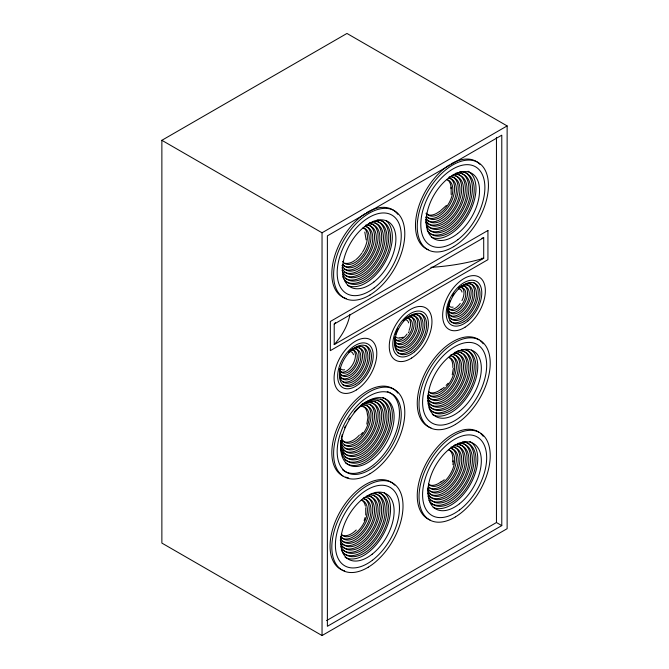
<?xml version="1.0" encoding="UTF-8"?>
<svg xmlns="http://www.w3.org/2000/svg" width="669" height="669" viewBox="0 0 669 669"><rect width="100%" height="100%" fill="white"/><g stroke="black" fill="none" stroke-linecap="round" stroke-linejoin="round"><path stroke-width="1" d="M365.726 515.08L365.726 507.746M451.149 194.503L451.149 187.169M453.348 368.351L452.219 374.774M452.93 464.729L453.348 460.824M366.796 424.096L367.925 417.665L367.507 414.245M364.153 520.515L365.015 517.597M408.458 332.786L409.043 331.573M446.399 205.442L439.307 211.839M360.658 434.716L362.757 432.509M446.081 385.403L448.18 383.195M441.088 389.592L444.258 387.276M441.088 482.065L444.258 479.748M161.873 140.306L346.96 33.45L507.127 125.923L507.127 528.694L322.04 635.55L161.873 543.077L161.873 140.306L322.04 232.779L507.127 125.923M334.216 324.039L483.704 237.738L483.704 258.284L334.216 344.594L334.216 324.039A150.182 86.711 0 0 0 335.487 322.583M326.564 620.615L496.448 522.531L501.783 525.608L501.783 135.171L327.384 235.864L327.384 626.301L501.783 525.608M403.357 337.184L400.003 337.929M481.63 258.309L483.704 258.284A149.195 86.134 0 0 1 430.903 267.332M364.797 232.059L366.144 239.912M496.448 137.304L496.448 522.531M322.04 232.779L322.04 635.55M344.66 570.874A50.334 29.06 -60 0 1 341.934 569.904M341.081 569.495A50.334 29.06 -60 0 1 342.419 507.838A50.334 29.06 -60 0 1 394.76 485.117M349.996 314.363A150.182 86.711 0 0 1 334.216 344.594M483.704 237.738A149.195 86.134 0 0 1 481.872 238.264M480.559 433.428A50.334 29.06 -60 0 1 483.235 436.28M430.016 519.93A50.334 29.06 -60 0 1 427.081 461.735A50.334 29.06 -60 0 1 479.029 432.266M461.476 349.569A35.231 20.346 -60 0 1 469.153 391.064A35.231 20.346 -60 0 1 429.021 407.856M480.559 340.956A50.334 29.06 -60 0 1 483.235 343.807M430.928 427.784A50.334 29.06 -60 0 1 426.68 369.99A50.334 29.06 -60 0 1 479.029 339.793M471.419 350.021A37.748 21.793 -60 0 1 469.212 393.857A37.748 21.793 -60 0 1 432.291 414.471M348.373 477.783A50.334 29.06 -60 0 1 345.505 477.097M342.863 475.994A50.334 29.06 -60 0 1 345.087 412.965A50.334 29.06 -60 0 1 397.812 393.121M387.234 391.557A45.3 26.158 -60 0 1 390.219 444.893A45.3 26.158 -60 0 1 342.503 469.697M377.032 220.093A35.231 20.346 -60 0 1 382.576 263.594A35.231 20.346 -60 0 1 342.679 276.665M385.996 220.561A37.748 21.793 -60 0 1 384.207 263.686A37.748 21.793 -60 0 1 347.721 285.446M346.442 298.6A50.334 29.06 -60 0 1 333.229 261.604A50.334 29.06 -60 0 1 365.031 213.662M366.57 212.692A50.334 29.06 -60 0 1 397.812 214.339M428.235 249.704A50.334 29.06 -60 0 1 417.339 211.329A50.334 29.06 -60 0 1 449.443 164.875M451.14 163.855A50.334 29.06 -60 0 1 480.183 164.549M362.18 500.379A20.137 11.624 -60 0 1 365.391 506.182M356.243 530.015A20.137 11.624 -60 0 1 341.483 534.865M361.176 500.153A20.137 11.624 -60 0 1 363.183 524.312A20.137 11.624 -60 0 1 341.29 534.28M364.513 498.756A22.654 13.079 -60 0 1 363.744 526.185A22.654 13.079 -60 0 1 340.479 536.973M362.974 498.765A22.654 13.079 -60 0 1 366.294 525.943A22.654 13.079 -60 0 1 341.098 536.655M368.176 498.004A25.171 14.534 -60 0 1 367.314 527.063A25.171 14.534 -60 0 1 342.561 541.296M363.752 497.493A25.171 14.534 -60 0 1 369.505 527.381A25.171 14.534 -60 0 1 340.596 538.386M369.154 495.779A27.688 15.981 -60 0 1 371.036 527.624A27.688 15.981 -60 0 1 342.461 544.131M366.595 496.206A27.688 15.981 -60 0 1 371.914 530.216A27.688 15.981 -60 0 1 340.203 540.008M373.135 495.035A30.205 17.436 -60 0 1 373.31 530.718A30.205 17.436 -60 0 1 342.361 546.899M369.397 494.918A30.205 17.436 -60 0 1 375.083 531.746A30.205 17.436 -60 0 1 340.613 543.404M374.824 493.304A32.714 18.891 -60 0 1 377.124 531.127A32.714 18.891 -60 0 1 343.138 550.303M371.262 493.689A32.714 18.891 -60 0 1 378.554 532.767A32.714 18.891 -60 0 1 340.973 546.623M378.821 492.535A35.231 20.346 -60 0 1 379.407 534.188A35.231 20.346 -60 0 1 343.08 553.087M375.25 492.376A35.231 20.346 -60 0 1 381.188 535.217A35.231 20.346 -60 0 1 341.332 549.834M384.215 492.844A37.748 21.793 -60 0 1 382.007 536.68A37.748 21.793 -60 0 1 345.087 557.294M449.376 450.028A20.137 11.624 -60 0 1 452.62 461.811M441.289 481.605A20.137 11.624 -60 0 1 428.687 484.523M448.381 449.811A20.137 11.624 -60 0 1 450.388 473.961A20.137 11.624 -60 0 1 428.495 483.93M451.717 448.414A22.654 13.079 -60 0 1 451.717 474.564A22.654 13.079 -60 0 1 429.063 487.642M450.178 448.414A22.654 13.079 -60 0 1 453.49 475.592A22.654 13.079 -60 0 1 428.294 486.313M454.569 447.16A25.171 14.534 -60 0 1 453.649 478.126A25.171 14.534 -60 0 1 427.508 489.173M450.956 447.151A25.171 14.534 -60 0 1 456.71 477.039A25.171 14.534 -60 0 1 427.8 488.036M457.32 445.855A27.688 15.981 -60 0 1 457.337 478.845A27.688 15.981 -60 0 1 428.821 493.162M453.799 445.855A27.688 15.981 -60 0 1 459.486 479.255A27.688 15.981 -60 0 1 427.792 490.528M459.511 444.316A30.205 17.436 -60 0 1 460.506 480.375A30.205 17.436 -60 0 1 428.854 495.963M454.878 444.734A30.205 17.436 -60 0 1 462.948 480.258A30.205 17.436 -60 0 1 427.817 493.061M462.02 442.953A32.714 18.891 -60 0 1 464.319 480.777A32.714 18.891 -60 0 1 430.343 499.96M457.529 443.447A32.714 18.891 -60 0 1 466.101 481.805A32.714 18.891 -60 0 1 428.168 496.273M465.198 441.841A35.231 20.346 -60 0 1 466.995 483.177A35.231 20.346 -60 0 1 430.276 502.737M462.455 442.033A35.231 20.346 -60 0 1 468.777 484.205A35.231 20.346 -60 0 1 429.021 500.328M469.839 441.44A37.748 21.793 -60 0 1 470.449 484.197A37.748 21.793 -60 0 1 433.144 507.386M449.376 357.555A20.137 11.624 -60 0 1 452.804 367.524M441.289 389.124A20.137 11.624 -60 0 1 428.687 392.051M448.381 357.338A20.137 11.624 -60 0 1 450.388 381.489A20.137 11.624 -60 0 1 428.495 391.457M452.428 356.41A22.654 13.079 -60 0 1 451.341 382.727A22.654 13.079 -60 0 1 429.063 395.17M450.178 355.941A22.654 13.079 -60 0 1 453.49 383.12A22.654 13.079 -60 0 1 428.294 393.84M454.569 354.687A25.171 14.534 -60 0 1 453.649 385.653A25.171 14.534 -60 0 1 427.508 396.7M450.956 354.679A25.171 14.534 -60 0 1 456.71 384.558A25.171 14.534 -60 0 1 427.8 395.563M457.32 353.383A27.688 15.981 -60 0 1 457.337 386.373A27.688 15.981 -60 0 1 428.821 400.689M453.799 353.383A27.688 15.981 -60 0 1 459.486 386.774A27.688 15.981 -60 0 1 427.792 398.055M460.339 352.22A30.205 17.436 -60 0 1 460.105 388.572A30.205 17.436 -60 0 1 428.854 403.491M454.878 352.262A30.205 17.436 -60 0 1 462.948 387.786A30.205 17.436 -60 0 1 427.817 400.589M462.948 350.857A32.714 18.891 -60 0 1 463.901 389.049A32.714 18.891 -60 0 1 430.343 407.488M457.529 350.974A32.714 18.891 -60 0 1 466.101 389.333A32.714 18.891 -60 0 1 428.168 403.8M465.198 349.369A35.231 20.346 -60 0 1 466.995 390.704A35.231 20.346 -60 0 1 430.276 410.264M363.953 406.877A20.137 11.624 -60 0 1 367.398 414.68M359.395 435.059A20.137 11.624 -60 0 1 342.419 440.812M359.638 406.643A20.137 11.624 -60 0 1 364.965 430.811A20.137 11.624 -60 0 1 341.449 437.852M366.294 405.255A22.654 13.079 -60 0 1 366.654 430.769A22.654 13.079 -60 0 1 344.401 444.877M360.892 405.64A22.654 13.079 -60 0 1 368.435 431.798A22.654 13.079 -60 0 1 341.575 440.595M369.949 404.502A25.171 14.534 -60 0 1 369.505 432.851A25.171 14.534 -60 0 1 345.204 448.205M361.059 405.121A25.171 14.534 -60 0 1 376.312 417.439A25.171 14.534 -60 0 1 359.713 446.75A25.171 14.534 -60 0 1 340.989 440.562M370.935 402.278A27.688 15.981 -60 0 1 372.374 434.909A27.688 15.981 -60 0 1 343.398 450.011M361.795 404.561A27.688 15.981 -60 0 1 379.875 417.055A27.688 15.981 -60 0 1 361.093 450.086A27.688 15.981 -60 0 1 340.822 441.431M374.916 401.534A30.205 17.436 -60 0 1 374.682 437.894A30.205 17.436 -60 0 1 343.431 452.813M361.879 404.444A30.205 17.436 -60 0 1 383.429 415.817A30.205 17.436 -60 0 1 363.342 452.871A30.205 17.436 -60 0 1 340.805 443.338M340.755 442.452A30.205 17.436 -60 0 1 340.738 440.612M377.525 400.179A32.714 18.891 -60 0 1 378.478 438.371A32.714 18.891 -60 0 1 344.92 456.802M361.904 404.519A32.714 18.891 -60 0 1 386.991 416.059A32.714 18.891 -60 0 1 362.933 457.236A32.714 18.891 -60 0 1 340.847 440.562M380.594 399.033A35.231 20.346 -60 0 1 381.188 440.687A35.231 20.346 -60 0 1 344.853 459.586M354.035 412.288A35.231 20.346 -60 0 1 389.575 409.236A35.231 20.346 -60 0 1 367.582 458.6A35.231 20.346 -60 0 1 340.922 441.699M341.29 439.023A35.231 20.346 -60 0 1 342.311 434.407M344.568 427.867A35.231 20.346 -60 0 1 345.371 426.011M348.725 419.689A35.231 20.346 -60 0 1 349.812 417.958M382.685 397.47A37.748 21.793 -60 0 1 384.625 441.749A37.748 21.793 -60 0 1 345.288 462.731M447.603 179.802A20.137 11.624 -60 0 1 451.065 188.675M438.772 211.939A20.137 11.624 -60 0 1 426.061 213.746M446.599 179.585A20.137 11.624 -60 0 1 448.263 204.304A20.137 11.624 -60 0 1 426.228 213.068M363.953 228.096A20.137 11.624 -60 0 1 362.498 252.129M361.921 252.999A20.137 11.624 -60 0 1 355.866 259.664M355.13 260.224A20.137 11.624 -60 0 1 345.196 263.285M362.958 227.87A20.137 11.624 -60 0 1 364.622 252.598A20.137 11.624 -60 0 1 342.587 261.353M449.936 178.188A22.654 13.079 -60 0 1 449.936 204.338A22.654 13.079 -60 0 1 427.282 217.417M448.397 178.188A22.654 13.079 -60 0 1 451.717 205.366A22.654 13.079 -60 0 1 426.521 216.087M452.788 176.934A25.171 14.534 -60 0 1 453.156 205.784A25.171 14.534 -60 0 1 427.984 220.728M449.175 176.917A25.171 14.534 -60 0 1 454.602 207.382A25.171 14.534 -60 0 1 425.643 217.032M455.539 175.629A27.688 15.981 -60 0 1 455.556 208.619A27.688 15.981 -60 0 1 427.039 222.936M452.018 175.629A27.688 15.981 -60 0 1 457.337 209.648A27.688 15.981 -60 0 1 425.626 219.432M457.73 174.091A30.205 17.436 -60 0 1 459.126 209.464A30.205 17.436 -60 0 1 427.784 226.331M453.105 174.509A30.205 17.436 -60 0 1 460.774 210.718A30.205 17.436 -60 0 1 425.635 221.865M460.247 172.727A32.714 18.891 -60 0 1 462.956 209.798A32.714 18.891 -60 0 1 429.398 230.261M455.756 173.221A32.714 18.891 -60 0 1 464.319 211.58A32.714 18.891 -60 0 1 426.396 226.047M463.416 171.615A35.231 20.346 -60 0 1 465.591 212.282A35.231 20.346 -60 0 1 429.222 233.038M459.695 171.816A35.231 20.346 -60 0 1 467.372 213.311A35.231 20.346 -60 0 1 427.24 230.103M468.066 171.214A37.748 21.793 -60 0 1 468.668 213.971A37.748 21.793 -60 0 1 431.363 237.152M366.294 226.473A22.654 13.079 -60 0 1 366.294 252.631A22.654 13.079 -60 0 1 343.64 265.71M364.756 226.482A22.654 13.079 -60 0 1 368.067 253.66A22.654 13.079 -60 0 1 342.871 264.372M369.146 225.219A25.171 14.534 -60 0 1 369.505 254.069A25.171 14.534 -60 0 1 344.343 269.022M365.533 225.21A25.171 14.534 -60 0 1 370.961 255.675A25.171 14.534 -60 0 1 342.001 265.325M370.935 223.505A27.688 15.981 -60 0 1 372.817 255.341A27.688 15.981 -60 0 1 344.242 271.857M368.376 223.923A27.688 15.981 -60 0 1 373.695 257.933A27.688 15.981 -60 0 1 341.984 267.725M374.916 222.752A30.205 17.436 -60 0 1 375.493 257.749A30.205 17.436 -60 0 1 344.895 275.143M369.455 222.802A30.205 17.436 -60 0 1 377.132 259.012A30.205 17.436 -60 0 1 341.993 270.159M376.597 221.021A32.714 18.891 -60 0 1 379.315 258.092A32.714 18.891 -60 0 1 345.756 278.555M373.034 221.406A32.714 18.891 -60 0 1 380.335 260.484A32.714 18.891 -60 0 1 342.745 274.34M380.594 220.252A35.231 20.346 -60 0 1 381.188 261.913A35.231 20.346 -60 0 1 344.853 280.804M348.499 351.685A10.068 5.812 -60 0 1 353.449 354.737M344.585 369.756A10.068 5.812 -60 0 1 340.32 368.31M353.767 350.556A12.586 7.267 -60 0 1 352.63 364.697A12.586 7.267 -60 0 1 340.906 371.922M350.514 350.523A12.586 7.267 -60 0 1 357.171 357.706A12.586 7.267 -60 0 1 348.691 371.805A12.586 7.267 -60 0 1 339.576 368.703M355.841 348.649A15.103 8.722 -60 0 1 356.226 365.483A15.103 8.722 -60 0 1 341.491 375.167M351.919 349.578A15.103 8.722 -60 0 1 360.742 357.664A15.103 8.722 -60 0 1 350.138 375.083A15.103 8.722 -60 0 1 339.467 370.032M359.462 347.88A17.62 10.169 -60 0 1 358.718 368.184A17.62 10.169 -60 0 1 341.491 378.144M350.247 350.489A17.62 10.169 -60 0 1 364.287 355.373A17.62 10.169 -60 0 1 352.429 377.86A17.62 10.169 -60 0 1 339.426 371.002M362.924 347.052A20.137 11.624 -60 0 1 361.795 369.882A20.137 11.624 -60 0 1 342.561 381.614M348.766 352.22A20.137 11.624 -60 0 1 367.457 352.789A20.137 11.624 -60 0 1 355.791 379.85A20.137 11.624 -60 0 1 339.442 373.862M339.459 371.922A20.137 11.624 -60 0 1 339.785 369.179M365.558 345.58A22.654 13.079 -60 0 1 364.764 371.747A22.654 13.079 -60 0 1 342.486 384.533M405.372 319.707A10.068 5.812 -60 0 1 408.617 322.884M399.761 337.904A10.068 5.812 -60 0 1 395.488 336.457M408.809 318.578A12.586 7.267 -60 0 1 409.077 330.386M407.078 333.965A12.586 7.267 -60 0 1 396.249 340.136M404.712 319.013A12.586 7.267 -60 0 1 410.515 332.15A12.586 7.267 -60 0 1 395.245 338.522M410.473 316.537A15.103 8.722 -60 0 1 411.861 332.719A15.103 8.722 -60 0 1 397.235 343.498M406.367 318.026A15.103 8.722 -60 0 1 415.951 324.95A15.103 8.722 -60 0 1 406.041 342.779A15.103 8.722 -60 0 1 394.727 338.966M413.735 315.484A17.62 10.169 -60 0 1 413.634 336.75A17.62 10.169 -60 0 1 395.346 345.346M404.954 318.988A17.62 10.169 -60 0 1 419.463 323.604A17.62 10.169 -60 0 1 406.986 346.375A17.62 10.169 -60 0 1 394.643 337.786M415.382 313.811A20.137 11.624 -60 0 1 417.824 336.474A20.137 11.624 -60 0 1 396.842 349.302M405.339 319.054A20.137 11.624 -60 0 1 423.025 323.587A20.137 11.624 -60 0 1 407.388 350.171A20.137 11.624 -60 0 1 395.128 336.407M395.613 334.5A20.137 11.624 -60 0 1 396.6 331.615M396.934 330.821A20.137 11.624 -60 0 1 398.055 328.446M403.223 321.103A20.137 11.624 -60 0 1 404.628 319.698M420.007 313.276A22.654 13.079 -60 0 1 420.308 339.258A22.654 13.079 -60 0 1 397.654 352.68M458.758 288.883A10.068 5.812 -60 0 1 462.003 292.06M453.147 307.079A10.068 5.812 -60 0 1 448.882 305.633M462.346 287.896A12.586 7.267 -60 0 1 461.961 300.624M460.264 303.433A12.586 7.267 -60 0 1 449.434 309.237M458.357 288.088A12.586 7.267 -60 0 1 463.742 301.652A12.586 7.267 -60 0 1 448.548 307.481M464.779 286.215A15.103 8.722 -60 0 1 464.069 304.044A15.103 8.722 -60 0 1 448.983 311.93M460.088 287.06A15.103 8.722 -60 0 1 469.304 294.887A15.103 8.722 -60 0 1 458.466 312.54A15.103 8.722 -60 0 1 447.987 306.753M466.719 284.476A17.62 10.169 -60 0 1 467.798 304.604A17.62 10.169 -60 0 1 449.794 315.325M461.602 286.14A17.62 10.169 -60 0 1 472.841 295.305A17.62 10.169 -60 0 1 459.277 316.119A17.62 10.169 -60 0 1 448.038 306.954M459.151 287.561A17.62 10.169 -60 0 1 460.79 286.549M468.927 283.029A20.137 11.624 -60 0 1 471.085 305.892A20.137 11.624 -60 0 1 450.095 318.394M458.917 288.071A20.137 11.624 -60 0 1 476.395 292.428A20.137 11.624 -60 0 1 461.568 318.954A20.137 11.624 -60 0 1 448.222 307.205M448.573 305.34A20.137 11.624 -60 0 1 450.095 300.54M452.436 295.857A20.137 11.624 -60 0 1 454.176 293.231M473.393 282.452A22.654 13.079 -60 0 1 472.941 309.705A22.654 13.079 -60 0 1 449.643 320.869M487.935 230.479L330.335 321.471L330.335 350.648L487.935 259.664L487.935 230.479M372.399 560.262A45.3 26.158 -60 0 0 392.343 488.964A45.3 26.158 -60 0 0 337.527 530.559A45.3 26.158 -60 0 0 372.399 560.262M372.207 554.158A37.748 21.793 -60 0 0 387.777 494.901A37.748 21.793 -60 0 0 342.285 530.726A37.748 21.793 -60 0 0 372.207 554.158M356.493 389.885A30.205 17.436 -60 0 0 373.386 342.135A30.205 17.436 -60 0 0 336.44 365.558A30.205 17.436 -60 0 0 356.493 389.885M359.303 383.688A25.171 14.534 -60 0 0 368.552 344.393A25.171 14.534 -60 0 0 338.464 369.489A25.171 14.534 -60 0 0 359.303 383.688M355.657 384.232A22.654 13.079 -60 0 0 369.204 348.449A22.654 13.079 -60 0 0 341.466 364.889A22.654 13.079 -60 0 0 355.657 384.232M464.211 321.555A22.654 13.079 -60 0 0 477.758 285.78A22.654 13.079 -60 0 0 450.02 302.221A22.654 13.079 -60 0 0 464.211 321.555M465.047 327.208A30.205 17.436 -60 0 0 481.948 279.458A30.205 17.436 -60 0 0 445.002 302.89A30.205 17.436 -60 0 0 465.047 327.208M467.857 321.011A25.171 14.534 -60 0 0 477.114 281.724A25.171 14.534 -60 0 0 447.026 306.812A25.171 14.534 -60 0 0 467.857 321.011M411.661 358.032A30.205 17.436 -60 0 0 428.553 310.282A30.205 17.436 -60 0 0 391.616 333.714A30.205 17.436 -60 0 0 411.661 358.032M414.471 351.835A25.171 14.534 -60 0 0 423.728 312.548A25.171 14.534 -60 0 0 393.631 337.636A25.171 14.534 -60 0 0 414.471 351.835M410.825 352.379A22.654 13.079 -60 0 0 424.372 316.604A22.654 13.079 -60 0 0 396.633 333.045A22.654 13.079 -60 0 0 410.825 352.379M372.207 459.628A37.748 21.793 -60 0 0 387.777 400.371A37.748 21.793 -60 0 0 342.285 436.196A37.748 21.793 -60 0 0 372.207 459.628M457.629 233.59A37.748 21.793 -60 0 0 473.2 174.325A37.748 21.793 -60 0 0 427.708 210.15A37.748 21.793 -60 0 0 457.629 233.59M457.822 239.694A45.3 26.158 -60 0 0 477.766 168.387A45.3 26.158 -60 0 0 422.95 209.982A45.3 26.158 -60 0 0 457.822 239.694M368.276 567.187A50.334 29.06 -60 0 0 397.812 487.651A50.334 29.06 -60 0 0 336.181 524.939A50.334 29.06 -60 0 0 368.276 567.187M459.411 503.816A37.748 21.793 -60 0 0 474.982 444.551A37.748 21.793 -60 0 0 429.49 480.375A37.748 21.793 -60 0 0 459.411 503.816M459.603 509.92A45.3 26.158 -60 0 0 479.548 438.621A45.3 26.158 -60 0 0 424.731 480.208A45.3 26.158 -60 0 0 459.603 509.92M455.48 516.844A50.334 29.06 -60 0 0 485.017 437.309A50.334 29.06 -60 0 0 423.385 474.597A50.334 29.06 -60 0 0 455.48 516.844M455.48 424.372A50.334 29.06 -60 0 0 485.017 344.836A50.334 29.06 -60 0 0 423.385 382.116A50.334 29.06 -60 0 0 455.48 424.372M459.603 417.448A45.3 26.158 -60 0 0 479.548 346.141A45.3 26.158 -60 0 0 424.731 387.736A45.3 26.158 -60 0 0 459.603 417.448M370.057 473.685A50.334 29.06 -60 0 0 399.594 394.15A50.334 29.06 -60 0 0 337.962 431.438A50.334 29.06 -60 0 0 370.057 473.685M374.18 466.761A45.3 26.158 -60 0 0 394.125 395.463A45.3 26.158 -60 0 0 339.308 437.058A45.3 26.158 -60 0 0 374.18 466.761M459.411 411.343A37.748 21.793 -60 0 0 474.982 352.078A37.748 21.793 -60 0 0 429.49 387.903A37.748 21.793 -60 0 0 459.411 411.343M453.699 246.618A50.334 29.06 -60 0 0 483.235 167.083A50.334 29.06 -60 0 0 421.604 204.363A50.334 29.06 -60 0 0 453.699 246.618M370.057 294.904A50.334 29.06 -60 0 0 399.594 215.368A50.334 29.06 -60 0 0 337.962 252.656A50.334 29.06 -60 0 0 370.057 294.904M374.18 287.979A45.3 26.158 -60 0 0 394.125 216.681A45.3 26.158 -60 0 0 339.308 258.276A45.3 26.158 -60 0 0 374.18 287.979M373.988 281.875A37.748 21.793 -60 0 0 389.559 222.618A37.748 21.793 -60 0 0 344.067 258.443A37.748 21.793 -60 0 0 373.988 281.875"/></g></svg>
